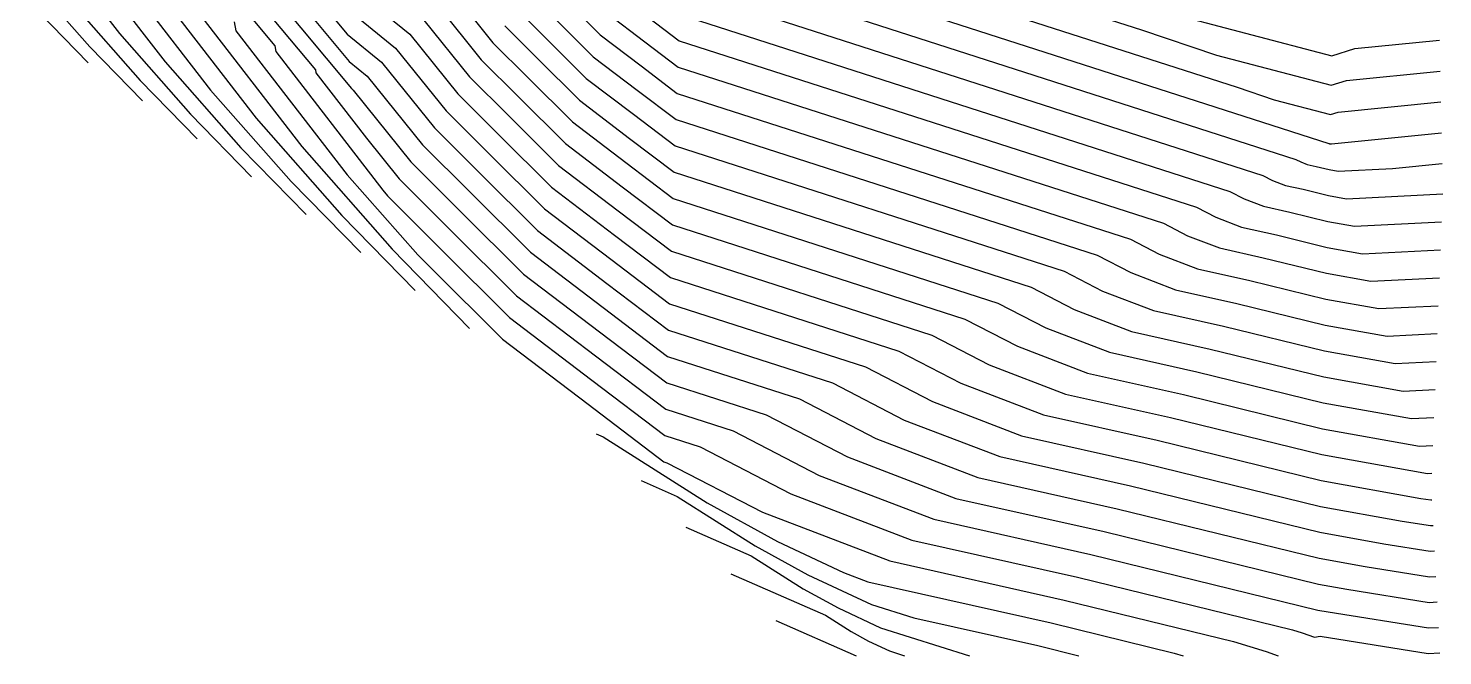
# Model space of a CAD drawing. Header units: metres. Extents: x -113 to 31, y -63 to 51.
# Drawn here: x -16.4 to 18.97, y -63.39 to -47.71 of the extents above; entities that cross this region are included whole.
import ezdxf

# ---------------------------------------------------------------- set-up
doc = ezdxf.new("R2010")
doc.units = ezdxf.units.M

msp = doc.modelspace()

# ---------------------------------------------------------------- linework, layer by layer
for p, q in [((-14.468, -43.064), (-10.233, -48.152)), ((-13.689, -43.384), (-9.219, -48.753)), ((-12.911, -43.703), (-8.317, -49.221)), ((-12.132, -44.023), (-8.37, -48.542)), ((0.016, -44.079), (11.438, -47.754)), ((-11.353, -44.342), (-8.423, -47.863)), ((-0.008, -44.737), (13.826, -49.187)), ((-16.198, -45.15), (-14.118, -47.842)), ((-0.032, -45.394), (16.124, -50.591)), ((-15.2, -45.675), (-12.978, -48.549)), ((-14.201, -46.199), (-11.839, -49.255)), ((-0.055, -46.051), (15.296, -50.99)), ((-16.396, -46.43), (-14.858, -48.174)), ((-8.529, -46.504), (-6.859, -47.859)), ((-13.202, -46.724), (-10.699, -49.962)), ((-5.797, -46.811), (-4.778, -48.076)), ((-0.079, -46.709), (14.469, -51.389)), ((-16.118, -47.331), (-14.9, -48.576)), ((-15.257, -47.136), (-13.599, -49.016)), ((-12.203, -47.248), (-9.56, -50.668)), ((-8.476, -47.183), (-7.213, -48.208)), ((-6.151, -47.16), (-5.071, -48.501)), ((-4.192, -47.227), (-3.427, -47.989)), ((-2.945, -47.036), (-2.096, -47.88)), ((-1.921, -47.337), (-0.982, -48.05)), ((-0.103, -47.366), (13.641, -51.788)), ((11.876, -47.269), (16.197, -48.405)), ((-11.246, -47.551), (-11.204, -47.773)), ((-6.505, -47.509), (-5.365, -48.926)), ((-4.485, -47.651), (-3.669, -48.466)), ((-3.186, -47.512), (-2.27, -48.423)), ((-0.888, -47.446), (-0.126, -48.024)), ((-14.118, -47.842), (-12.339, -49.859)), ((-11.204, -47.773), (-8.421, -51.375)), ((-8.423, -47.863), (-7.567, -48.557)), ((-6.859, -47.859), (-5.658, -49.351)), ((-4.778, -48.076), (-3.91, -48.942)), ((-3.427, -47.989), (-2.445, -48.966)), ((-2.096, -47.88), (-1.077, -48.654)), ((-0.982, -48.05), (-0.15, -48.681)), ((-0.126, -48.024), (12.813, -52.186)), ((11.438, -47.754), (13.313, -48.383)), ((16.769, -48.222), (18.885, -48.011)), ((-14.858, -48.174), (-13.537, -49.524)), ((-10.233, -48.152), (-10.206, -48.297)), ((-10.206, -48.297), (-7.53, -51.76)), ((-7.213, -48.208), (-5.951, -49.776)), ((-2.27, -48.423), (-1.172, -49.257)), ((13.313, -48.383), (16.18, -49.137)), ((16.197, -48.405), (16.769, -48.222)), ((-12.978, -48.549), (-11.08, -50.702)), ((-9.219, -48.753), (-9.207, -48.822)), ((-8.37, -48.542), (-7.921, -48.906)), ((-7.567, -48.557), (-6.244, -50.201)), ((-5.071, -48.501), (-4.151, -49.419)), ((-3.669, -48.466), (-2.619, -49.509)), ((-1.077, -48.654), (-0.174, -49.339)), ((-0.15, -48.681), (11.986, -52.585)), ((16.559, -49.016), (18.903, -48.781)), ((-13.599, -49.016), (-12.174, -50.472)), ((-9.207, -48.822), (-7.942, -50.458)), ((-7.921, -48.906), (-6.537, -50.626)), ((-5.365, -48.926), (-4.392, -49.895)), ((-3.91, -48.942), (-2.794, -50.052)), ((-2.445, -48.966), (-1.266, -49.861)), ((16.18, -49.137), (16.559, -49.016)), ((-11.839, -49.255), (-9.82, -51.544)), ((-8.317, -49.221), (-8.275, -49.256)), ((-8.275, -49.256), (-6.83, -51.05)), ((-5.658, -49.351), (-4.634, -50.372)), ((-4.151, -49.419), (-2.969, -50.595)), ((-1.172, -49.257), (-0.198, -49.996)), ((-0.174, -49.339), (11.158, -52.984)), ((13.826, -49.187), (14.75, -49.497)), ((14.75, -49.497), (16.163, -49.869)), ((-12.339, -49.859), (-10.812, -51.421)), ((-5.951, -49.776), (-4.875, -50.849)), ((-2.619, -49.509), (-1.361, -50.464)), ((-1.266, -49.861), (-0.221, -50.653)), ((16.163, -49.869), (16.35, -49.809)), ((16.35, -49.809), (18.921, -49.552)), ((-10.699, -49.962), (-8.56, -52.387)), ((-6.244, -50.201), (-5.116, -51.325)), ((-4.392, -49.895), (-3.143, -51.138)), ((-2.794, -50.052), (-1.456, -51.068)), ((-0.198, -49.996), (10.331, -53.383)), ((-7.942, -50.458), (-7.123, -51.475)), ((-4.634, -50.372), (-3.318, -51.681)), ((-1.361, -50.464), (-0.245, -51.311)), ((16.19, -50.597), (18.939, -50.323)), ((-11.08, -50.702), (-9.449, -52.369)), ((-9.56, -50.668), (-7.301, -53.23)), ((-6.537, -50.626), (-5.357, -51.802)), ((-4.875, -50.849), (-3.492, -52.224)), ((-2.969, -50.595), (-1.55, -51.672)), ((-0.221, -50.653), (9.503, -53.782)), ((16.124, -50.591), (16.127, -50.593)), ((16.127, -50.593), (16.132, -50.595)), ((16.132, -50.595), (16.138, -50.596)), ((16.138, -50.596), (16.147, -50.598)), ((16.147, -50.598), (16.153, -50.599)), ((16.153, -50.599), (16.19, -50.597)), ((-6.83, -51.05), (-5.599, -52.278)), ((-3.143, -51.138), (-1.645, -52.275)), ((-1.456, -51.068), (-0.269, -51.968)), ((15.296, -50.99), (15.419, -51.053)), ((15.419, -51.053), (15.582, -51.116)), ((15.582, -51.116), (15.806, -51.166)), ((15.806, -51.166), (16.13, -51.245)), ((16.13, -51.245), (16.356, -51.286)), ((16.356, -51.286), (17.712, -51.217)), ((17.712, -51.217), (18.957, -51.093)), ((-9.82, -51.544), (-8.086, -53.317)), ((-8.421, -51.375), (-6.655, -53.377)), ((-7.123, -51.475), (-5.84, -52.755)), ((-5.116, -51.325), (-3.667, -52.767)), ((-0.245, -51.311), (8.675, -54.18)), ((14.469, -51.389), (14.711, -51.514)), ((14.711, -51.514), (15.033, -51.637)), ((-7.53, -51.76), (-7.417, -51.9)), ((-7.417, -51.9), (-6.081, -53.232)), ((-5.357, -51.802), (-3.842, -53.31)), ((-3.318, -51.681), (-1.739, -52.879)), ((-1.55, -51.672), (-0.292, -52.626)), ((-0.269, -51.968), (7.848, -54.579)), ((13.641, -51.788), (14.002, -51.975)), ((14.002, -51.975), (14.483, -52.159)), ((15.033, -51.637), (15.475, -51.736)), ((15.475, -51.736), (16.113, -51.892)), ((16.113, -51.892), (16.559, -51.972)), ((16.559, -51.972), (18.967, -51.851)), ((-5.599, -52.278), (-4.016, -53.853)), ((-3.492, -52.224), (-1.834, -53.483)), ((-1.645, -52.275), (-0.316, -53.283)), ((12.813, -52.186), (13.294, -52.435)), ((14.483, -52.159), (15.143, -52.306)), ((15.143, -52.306), (16.096, -52.54)), ((-8.56, -52.387), (-6.724, -54.265)), ((-0.292, -52.626), (7.02, -54.978)), ((11.986, -52.585), (12.586, -52.896)), ((13.294, -52.435), (13.934, -52.68)), ((13.934, -52.68), (14.811, -52.876)), ((16.096, -52.54), (16.762, -52.659)), ((16.762, -52.659), (18.94, -52.549)), ((-5.84, -52.755), (-4.191, -54.396)), ((-3.667, -52.767), (-1.929, -54.086)), ((-1.739, -52.879), (-0.34, -53.941)), ((11.158, -52.984), (11.877, -53.356)), ((12.586, -52.896), (13.385, -53.201)), ((14.811, -52.876), (16.079, -53.187)), ((-7.301, -53.23), (-5.361, -55.213)), ((-6.655, -53.377), (-6.322, -53.708)), ((-6.081, -53.232), (-4.365, -54.938)), ((-3.842, -53.31), (-2.023, -54.69)), ((-0.316, -53.283), (6.192, -55.377)), ((10.331, -53.383), (11.169, -53.817)), ((11.877, -53.356), (12.835, -53.723)), ((13.385, -53.201), (14.48, -53.446)), ((16.079, -53.187), (16.965, -53.345)), ((16.965, -53.345), (18.912, -53.247)), ((-6.322, -53.708), (-4.54, -55.481)), ((-1.834, -53.483), (-0.363, -54.598)), ((12.835, -53.723), (14.148, -54.016)), ((14.48, -53.446), (16.062, -53.834)), ((-4.016, -53.853), (-2.118, -55.294)), ((-1.929, -54.086), (-0.387, -55.255)), ((-0.34, -53.941), (5.365, -55.776)), ((9.503, -53.782), (10.461, -54.277)), ((11.169, -53.817), (12.286, -54.244)), ((14.148, -54.016), (16.045, -54.481)), ((16.062, -53.834), (17.169, -54.032)), ((17.169, -54.032), (18.885, -53.946)), ((-4.191, -54.396), (-2.213, -55.897)), ((8.675, -54.18), (9.752, -54.738)), ((10.461, -54.277), (11.737, -54.766)), ((12.286, -54.244), (13.816, -54.586)), ((-2.023, -54.69), (-0.411, -55.913)), ((-0.363, -54.598), (4.537, -56.174)), ((7.848, -54.579), (9.044, -55.198)), ((9.752, -54.738), (11.187, -55.287)), ((11.737, -54.766), (13.485, -55.156)), ((13.816, -54.586), (16.028, -55.128)), ((16.045, -54.481), (17.372, -54.718)), ((17.372, -54.718), (18.857, -54.644)), ((-4.365, -54.938), (-2.307, -56.501)), ((7.02, -54.978), (8.336, -55.659)), ((13.485, -55.156), (16.012, -55.775)), ((16.028, -55.128), (17.575, -55.405)), ((-4.54, -55.481), (-2.402, -57.104)), ((-2.118, -55.294), (-0.435, -56.57)), ((-0.387, -55.255), (3.71, -56.573)), ((6.192, -55.377), (7.627, -56.12)), ((9.044, -55.198), (10.638, -55.808)), ((11.187, -55.287), (13.153, -55.726)), ((17.575, -55.405), (18.83, -55.342)), ((5.365, -55.776), (6.919, -56.58)), ((8.336, -55.659), (10.088, -56.33)), ((10.638, -55.808), (12.822, -56.296)), ((13.153, -55.726), (15.995, -56.422)), ((16.012, -55.775), (17.778, -56.091)), ((-2.213, -55.897), (-0.458, -57.228)), ((-0.411, -55.913), (2.882, -56.972)), ((4.537, -56.174), (6.211, -57.041)), ((7.627, -56.12), (9.539, -56.851)), ((17.778, -56.091), (18.802, -56.04)), ((-2.307, -56.501), (-0.482, -57.885)), ((-0.435, -56.57), (2.054, -57.371)), ((3.71, -56.573), (5.502, -57.501)), ((6.919, -56.58), (8.99, -57.372)), ((10.088, -56.33), (12.49, -56.866)), ((12.822, -56.296), (15.978, -57.07)), ((15.995, -56.422), (17.981, -56.778)), ((9.539, -56.851), (12.158, -57.436)), ((12.49, -56.866), (15.961, -57.717)), ((17.981, -56.778), (18.775, -56.738)), ((-2.402, -57.104), (-0.506, -58.542)), ((-0.458, -57.228), (1.227, -57.77)), ((2.882, -56.972), (4.794, -57.962)), ((6.211, -57.041), (8.44, -57.894)), ((15.978, -57.07), (18.185, -57.465)), ((2.054, -57.371), (4.086, -58.422)), ((5.502, -57.501), (7.891, -58.415)), ((8.99, -57.372), (11.827, -58.006)), ((12.158, -57.436), (15.944, -58.364)), ((18.185, -57.465), (18.747, -57.436)), ((-2.199, -57.845), (-2.022, -57.923)), ((-2.022, -57.923), (0.576, -59.573)), ((-0.482, -57.885), (0.399, -58.168)), ((1.227, -57.77), (3.377, -58.883)), ((4.794, -57.962), (7.341, -58.937)), ((8.44, -57.894), (11.495, -58.577)), ((15.961, -57.717), (18.388, -58.151)), ((0.399, -58.168), (2.669, -59.344)), ((11.827, -58.006), (15.927, -59.011)), ((18.388, -58.151), (18.72, -58.134)), ((-0.506, -58.542), (-0.429, -58.567)), ((-0.429, -58.567), (1.961, -59.804)), ((4.086, -58.422), (6.792, -59.458)), ((7.891, -58.415), (11.164, -59.147)), ((11.495, -58.577), (15.91, -59.658)), ((15.944, -58.364), (18.591, -58.838)), ((-1.076, -59.011), (-0.171, -59.407)), ((3.377, -58.883), (6.243, -59.979)), ((7.341, -58.937), (10.832, -59.717)), ((15.927, -59.011), (18.421, -59.457)), ((18.591, -58.838), (18.693, -58.832)), ((-0.171, -59.407), (1.776, -60.644)), ((2.669, -59.344), (5.693, -60.501)), ((11.164, -59.147), (15.894, -60.305)), ((0.576, -59.573), (2.332, -60.536)), ((6.792, -59.458), (10.5, -60.287)), ((10.832, -59.717), (15.877, -60.953)), ((15.91, -59.658), (17.957, -60.025)), ((18.421, -59.457), (18.674, -59.498)), ((18.674, -59.498), (18.698, -59.496)), ((1.961, -59.804), (5.144, -61.022)), ((6.243, -59.979), (10.169, -60.857)), ((17.957, -60.025), (18.662, -60.137)), ((0.047, -60.176), (1.681, -60.892)), ((10.5, -60.287), (15.86, -61.6)), ((15.894, -60.305), (17.493, -60.592)), ((18.662, -60.137), (18.731, -60.133)), ((1.776, -60.644), (3.092, -61.365)), ((2.332, -60.536), (3.984, -61.31)), ((5.693, -60.501), (9.837, -61.427)), ((17.493, -60.592), (18.65, -60.777)), ((18.65, -60.777), (18.763, -60.77)), ((1.681, -60.892), (2.976, -61.715)), ((5.144, -61.022), (9.506, -61.997)), ((10.169, -60.857), (15.843, -62.247)), ((15.877, -60.953), (17.03, -61.159)), ((17.03, -61.159), (18.639, -61.417)), ((1.17, -61.341), (3.532, -62.376)), ((3.092, -61.365), (4.687, -62.113)), ((3.984, -61.31), (4.594, -61.543)), ((9.837, -61.427), (15.212, -62.744)), ((18.639, -61.417), (18.795, -61.407)), ((2.976, -61.715), (3.851, -62.195)), ((4.594, -61.543), (9.174, -62.567)), ((15.86, -61.6), (16.566, -61.726)), ((16.566, -61.726), (18.627, -62.056)), ((3.851, -62.195), (4.912, -62.692)), ((4.687, -62.113), (5.745, -62.445)), ((9.506, -61.997), (13.734, -63.033)), ((18.627, -62.056), (18.827, -62.044)), ((2.293, -62.507), (4.304, -63.388)), ((3.532, -62.376), (4.175, -62.785)), ((5.745, -62.445), (8.842, -63.137)), ((9.174, -62.567), (12.256, -63.322)), ((15.843, -62.247), (16.102, -62.293)), ((16.102, -62.293), (18.615, -62.696)), ((4.175, -62.785), (4.61, -63.024)), ((4.912, -62.692), (7.132, -63.388)), ((15.212, -62.744), (15.454, -62.817)), ((15.454, -62.817), (15.759, -62.926)), ((15.759, -62.926), (15.905, -62.903)), ((15.905, -62.903), (18.603, -63.336)), ((18.615, -62.696), (18.86, -62.68)), ((4.61, -63.024), (5.138, -63.271)), ((5.138, -63.271), (5.512, -63.388)), ((8.842, -63.137), (9.869, -63.388)), ((13.734, -63.033), (14.55, -63.28)), ((14.55, -63.28), (14.854, -63.388)), ((12.256, -63.322), (12.475, -63.388)), ((18.603, -63.336), (18.892, -63.317))]:
    msp.add_line(p, q)

doc.saveas('drawing.dxf')
